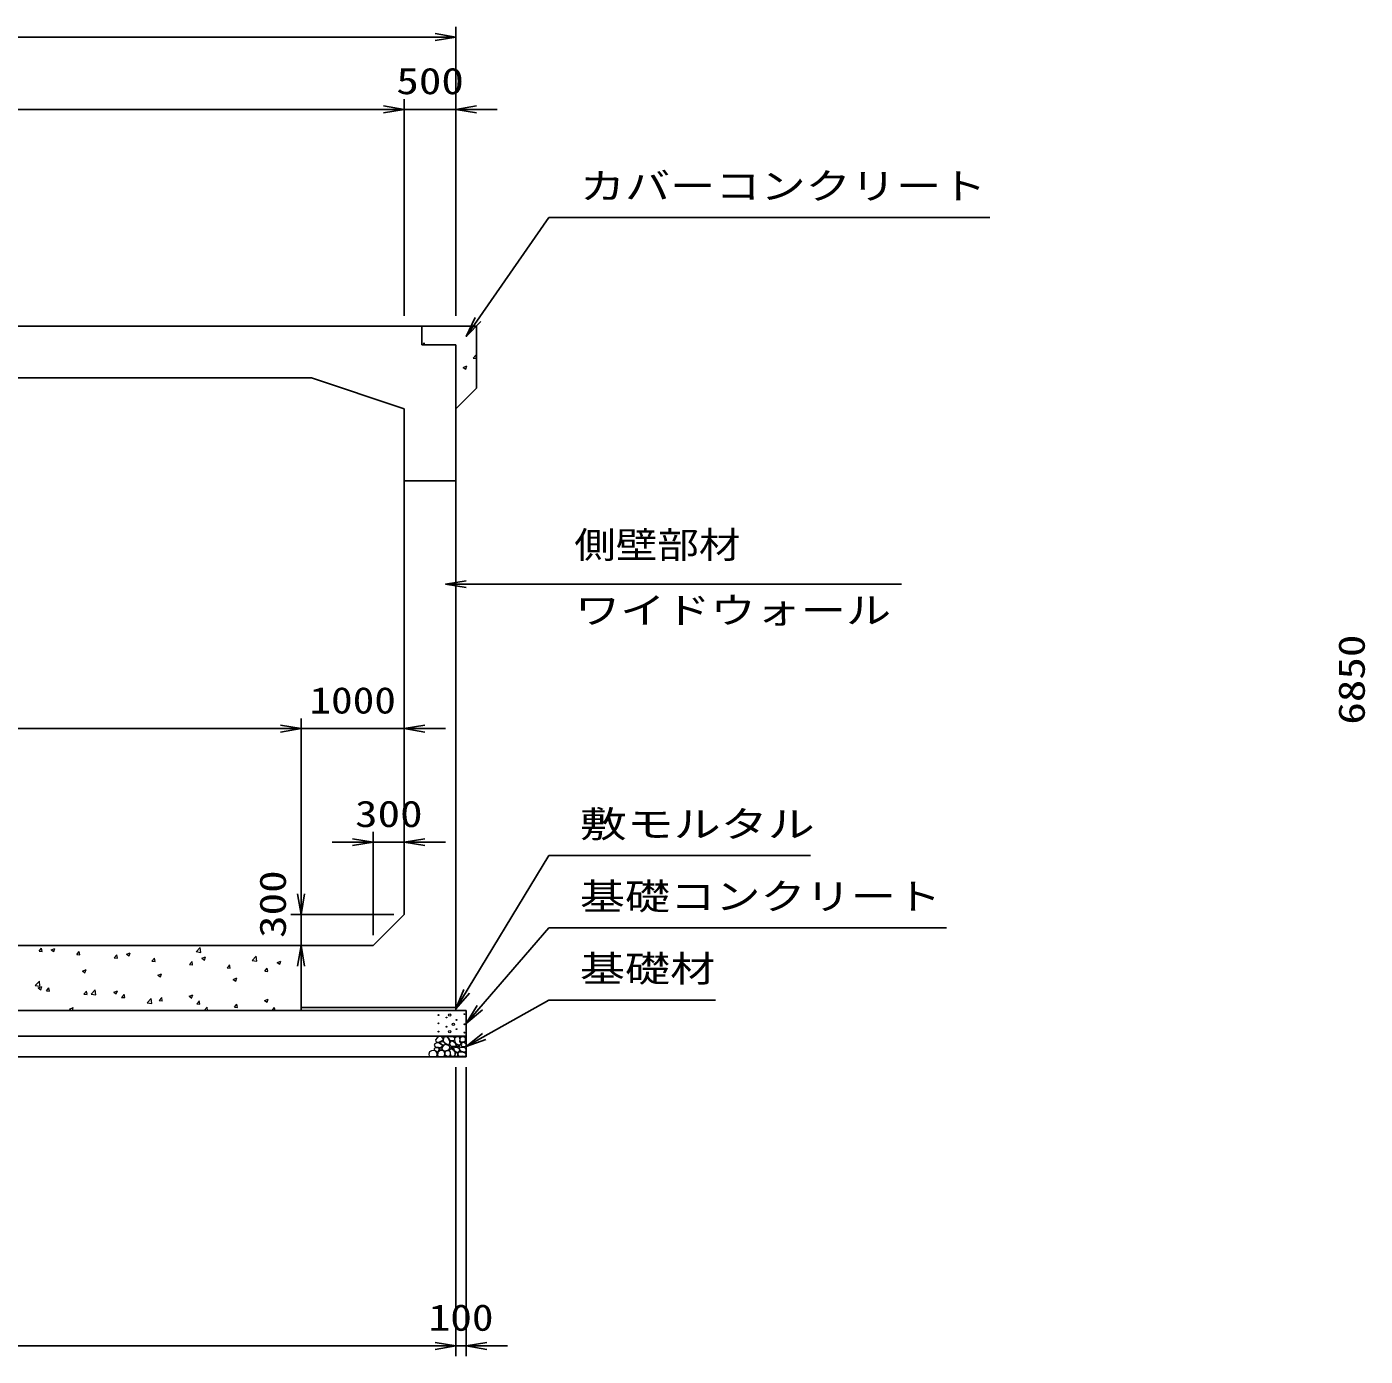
# Model space of a CAD drawing. Units: millimetres at full size. Extents: x 0 to 84100, y 0 to 59400.
# Drawn here: x 44893 to 57857, y 29420 to 42300 of the extents above; entities that cross this region are included whole.
import ezdxf
from ezdxf.enums import TextEntityAlignment as Align

# ---------------------------------------------------------------- set-up
doc = ezdxf.new("R2010")
doc.units = ezdxf.units.MM
for name, color, linetype, lineweight in [('D-DCR-HCHn', 4, 'Continuous', 9), ('D-STR-DIM', 7, 'Continuous', 25), ('D-STR-STRn', 1, 'Continuous', 25), ('D-STR-TXT', 7, 'Continuous', 25)]:
    doc.layers.add(name, color=color, linetype=linetype, lineweight=lineweight)
doc.styles.add('ＭＳ ゴシック', font='')
doc.styles.get('ＭＳ ゴシック').set_extended_font_data('MS Gothic')

# ---------------------------------------------------------------- blocks, each defined once
blk = doc.blocks.new('open_arrow')
at = {"color": 0, "linetype": 'Continuous', "lineweight": -2}
blk.add_lwpolyline([(7.5, 1.25), (0, 0), (7.5, -1.25)], dxfattribs=at)

msp = doc.modelspace()

# ---------------------------------------------------------------- linework, layer by layer
at = {"layer": 'D-DCR-HCHn'}
for p, q in [((49244.457, 39368.399), (49250, 39364.66)), ((49244.531, 39368.458), (49250, 39370.557)), ((48727.954, 39220), (48744.622, 39237.372)), ((48746.665, 39220), (48744.656, 39237.27)), ((49216.761, 39089.084), (49247.125, 39086.428)), ((49217.057, 39089.105), (49241.547, 39118.291)), ((49247.332, 39085.543), (49241.459, 39117.386)), ((49247.213, 39112.049), (49250, 39114.954)), ((49247.324, 39111.7), (49250, 39111.285)), ((49120.853, 39000.023), (49146.122, 38982.978)), ((49120.928, 39000.081), (49156.497, 39013.735)), ((49146.154, 38983.037), (49156.455, 39013.735)), ((45012.331, 33342.74), (45036.821, 33371.926)), ((45012.407, 33342.769), (45042.771, 33340.113)), ((45042.529, 33340.484), (45036.656, 33372.327)), ((45128.643, 33356.764), (45153.912, 33339.72)), ((45128.666, 33356.686), (45164.235, 33370.34)), ((45153.878, 33339.699), (45164.179, 33370.397)), ((45376.7, 33310.862), (45401.19, 33340.048)), ((45406.897, 33308.604), (45401.024, 33340.447)), ((45858.728, 33316.001), (45894.298, 33329.655)), ((45883.94, 33299.014), (45894.24, 33329.712)), ((46534.447, 33339.571), (46579.626, 33332.564)), ((46534.525, 33339.381), (46574.092, 33380.618)), ((46579.686, 33332.461), (46574.073, 33380.705)), ((45376.775, 33310.891), (45407.139, 33308.235)), ((45741.07, 33278.984), (45765.56, 33308.17)), ((45741.144, 33279.013), (45771.508, 33276.357)), ((45771.265, 33276.723), (45765.391, 33308.566)), ((45858.704, 33316.079), (45883.973, 33299.035)), ((46105.439, 33247.105), (46129.929, 33276.292)), ((46105.512, 33247.135), (46135.876, 33244.479)), ((46135.632, 33244.843), (46129.759, 33276.686)), ((46469.808, 33215.227), (46494.298, 33244.414)), ((46469.88, 33215.257), (46500.244, 33212.601)), ((46500, 33212.962), (46494.127, 33244.805)), ((46588.766, 33275.395), (46614.035, 33258.35)), ((46588.791, 33275.316), (46624.36, 33288.97)), ((46614.001, 33258.33), (46624.302, 33289.028)), ((46834.178, 33183.349), (46858.668, 33212.535)), ((46864.368, 33181.082), (46858.494, 33212.924)), ((47076.605, 33255.486), (47121.785, 33248.479)), ((47076.683, 33255.296), (47116.25, 33296.534)), ((47121.844, 33248.376), (47116.231, 33296.621)), ((47318.828, 33234.71), (47344.097, 33217.665)), ((47318.854, 33234.631), (47354.423, 33248.284)), ((47344.063, 33217.645), (47354.363, 33248.343)), ((45431.871, 33152.234), (45457.14, 33135.19)), ((45431.895, 33152.155), (45467.465, 33165.809)), ((45457.107, 33135.168), (45467.407, 33165.866)), ((46161.933, 33111.549), (46187.202, 33094.505)), ((46161.958, 33111.47), (46197.527, 33125.124)), ((46187.168, 33094.484), (46197.469, 33125.182)), ((46834.248, 33183.379), (46864.612, 33180.722)), ((46891.995, 33070.864), (46917.264, 33053.82)), ((46892.021, 33070.785), (46927.59, 33084.439)), ((46917.23, 33053.799), (46927.53, 33084.497)), ((47198.547, 33151.471), (47223.037, 33180.657)), ((47198.616, 33151.501), (47228.98, 33148.844)), ((47228.735, 33149.201), (47222.862, 33181.044)), ((44975.321, 33012.892), (45020.501, 33005.885)), ((44975.4, 33012.698), (45014.968, 33053.935)), ((45005.039, 32988.388), (45030.308, 32971.344)), ((45005.062, 32988.309), (45040.632, 33001.963)), ((45020.561, 33005.779), (45014.948, 33054.023)), ((45030.274, 32971.323), (45040.574, 33002.021)), ((45082.818, 32960.626), (45107.308, 32989.813)), ((45082.893, 32960.656), (45113.257, 32958)), ((45113.012, 32958.37), (45107.139, 32990.213)), ((45447.187, 32928.748), (45471.677, 32957.934)), ((45477.38, 32926.49), (45471.506, 32958.333)), ((45517.558, 32928.613), (45557.126, 32969.851)), ((45562.719, 32921.694), (45557.107, 32969.939)), ((45735.1, 32947.703), (45760.369, 32930.659)), ((45735.125, 32947.624), (45770.695, 32961.278)), ((45760.335, 32930.638), (45770.636, 32961.336)), ((45447.261, 32928.778), (45477.625, 32926.121)), ((45517.479, 32928.807), (45562.659, 32921.799)), ((45811.556, 32896.87), (45836.047, 32926.056)), ((45811.629, 32896.9), (45841.993, 32894.243)), ((45841.747, 32894.609), (45835.874, 32926.452)), ((46059.637, 32844.721), (46104.817, 32837.714)), ((46059.716, 32844.528), (46099.284, 32885.766)), ((46104.877, 32837.61), (46099.265, 32885.854)), ((46175.926, 32864.992), (46200.416, 32894.178)), ((46175.997, 32865.022), (46206.361, 32862.365)), ((46206.115, 32862.729), (46200.242, 32894.572)), ((46465.162, 32907.019), (46490.431, 32889.974)), ((46465.188, 32906.939), (46500.757, 32920.593)), ((46490.397, 32889.954), (46500.697, 32920.652)), ((46540.295, 32833.114), (46564.785, 32862.3)), ((46540.366, 32833.144), (46570.73, 32830.487)), ((46570.483, 32830.848), (46564.609, 32862.691)), ((46611.044, 32770), (46641.442, 32801.681)), ((46645.119, 32770), (46641.423, 32801.77)), ((46904.664, 32801.235), (46929.155, 32830.422)), ((46904.734, 32801.266), (46935.098, 32798.609)), ((46934.85, 32798.968), (46928.977, 32830.81)), ((47195.223, 32866.334), (47220.493, 32849.29)), ((47195.251, 32866.254), (47230.82, 32879.908)), ((47220.458, 32849.269), (47230.759, 32879.967)), ((45308.267, 32783.858), (45328.813, 32770)), ((45308.292, 32783.778), (45343.862, 32797.432)), ((45334.579, 32770), (45343.803, 32797.49)), ((47269.573, 32770), (47293.524, 32798.544)), ((47298.681, 32770), (47293.345, 32798.93))]:
    msp.add_line(p, q, dxfattribs=at)
for points in [[(48856.628, 32411.832), (48851.312, 32416.874), (48844.524, 32425.68), (48842.855, 32433.275), (48846.856, 32447.685), (48860.912, 32458.67), (48881.093, 32457.89), (48908.302, 32443.001), (48917.914, 32430.757), (48914.848, 32416.784), (48905.222, 32410.04), (48896.401, 32409.145), (48882.637, 32409.524), (48869.192, 32411.002)], [(48917.988, 32479.601), (48924.036, 32485.086), (48925.103, 32490.792), (48921.586, 32503.305), (48911.29, 32517.61), (48888.996, 32516.105), (48867.429, 32505.811), (48852.805, 32485.597), (48854.979, 32472.456), (48861.98, 32465.716), (48873.231, 32463.215), (48889.489, 32467.483), (48910.711, 32474.481)], [(48945.202, 32445.711), (48943.546, 32439.566), (48937.989, 32435.193), (48925.81, 32433.302), (48914.695, 32439.802), (48904.408, 32449.138), (48895.142, 32457.333), (48895.365, 32463.462), (48901.264, 32468.875), (48915.797, 32470.356), (48928.53, 32464.383), (48937.989, 32455.165), (48942.719, 32450.556)], [(48936.797, 32379.532), (48972.171, 32386.129), (48987.218, 32398.266), (48991.97, 32417.263), (48977.287, 32431.629), (48948.677, 32439.69), (48927.03, 32426.761), (48913.039, 32409.347), (48916.998, 32391.67)], [(48976.553, 32436.214), (48989.311, 32440.569), (48990.575, 32468.678), (48977.488, 32497.359), (48960.552, 32513.536), (48928.597, 32507.032), (48925.867, 32471.913), (48936.184, 32459.876), (48964.261, 32444.301)], [(49041.015, 32458.431), (49052.573, 32430.693), (49043.327, 32419.136), (49015.589, 32419.136), (49004.032, 32423.759), (48992.475, 32439.939), (48992.475, 32453.808), (49004.032, 32472.299), (49017.901, 32474.611)], [(49006.815, 32400.551), (48996.114, 32409.112), (49000.394, 32415.533), (49015.376, 32415.533), (49021.796, 32413.393), (49026.077, 32404.832), (49019.656, 32398.411)], [(49038.918, 32377.009), (49028.217, 32402.692), (49036.778, 32413.393), (49062.461, 32413.393), (49073.162, 32409.112), (49083.863, 32394.131), (49083.863, 32381.289), (49073.162, 32364.167), (49060.321, 32362.027)], [(49080.31, 32513.906), (49087.244, 32493.102), (49084.933, 32469.988), (49101.113, 32444.562), (49080.31, 32433.005), (49057.195, 32444.562), (49043.327, 32463.053), (49038.704, 32493.102), (49043.327, 32509.283), (49057.195, 32516.217)], [(49075.687, 32433.005), (49087.244, 32423.759), (49082.621, 32416.824), (49066.441, 32416.824), (49059.507, 32419.136), (49054.884, 32428.382), (49061.818, 32435.316)], [(49098.845, 32377.009), (49081.723, 32402.692), (49083.863, 32409.112), (49107.406, 32415.533), (49128.808, 32413.393), (49143.79, 32400.551), (49145.93, 32385.57), (49143.79, 32370.588), (49126.668, 32366.308)], [(49098.802, 32511.594), (49119.605, 32516.217), (49138.096, 32506.971), (49140.408, 32486.168), (49135.785, 32469.988), (49112.67, 32463.053), (49096.49, 32463.053), (49089.556, 32474.611), (49089.556, 32500.037)], [(49142.719, 32453.808), (49149.654, 32433.005), (49140.408, 32419.136), (49117.293, 32416.824), (49101.512, 32423.599), (49108.048, 32439.939), (49103.425, 32449.185), (49112.67, 32458.431), (49126.539, 32463.053)], [(48840.028, 32322.493), (48855.163, 32324.274), (48865.134, 32329.787), (48869.165, 32342.722), (48869.055, 32354.963), (48859.828, 32371.678), (48841.758, 32382.822), (48814.269, 32378.403), (48792.547, 32370.334), (48787.357, 32346.125), (48791.97, 32328.257), (48813.116, 32322.877)], [(48872.403, 32370.331), (48882.105, 32375.079), (48889.11, 32383.822), (48889.281, 32395.084), (48885.058, 32405.627), (48869.811, 32407.625), (48854.946, 32408.018), (48840.519, 32402.512), (48838.151, 32393.273), (48850.46, 32382.195), (48865.445, 32373.15)], [(48937.648, 32373.637), (48922.694, 32382.556), (48896.56, 32382.292), (48875.07, 32363.525), (48871.357, 32334.899), (48885.147, 32324.245), (48921.902, 32321.871), (48938.269, 32331.633), (48942.828, 32354.06)], [(48900.029, 32385.265), (48895.817, 32388.446), (48892.314, 32393.505), (48892.19, 32400.431), (48896.586, 32406.067), (48904.231, 32407.977), (48910.644, 32406.179), (48912.296, 32400.442), (48913.104, 32394.835), (48912.119, 32387.456), (48906.025, 32384.127)], [(48985.412, 32327.783), (48966.15, 32323.503), (48949.028, 32332.064), (48946.888, 32351.326), (48949.032, 32374.878), (48972.571, 32382.327), (48987.553, 32378.603), (48993.973, 32362.027), (48993.973, 32338.484)], [(49002.534, 32325.643), (48996.114, 32344.905), (48998.254, 32366.308), (48983.272, 32389.85), (49002.534, 32400.551), (49023.937, 32389.85), (49036.778, 32372.728), (49041.059, 32344.905), (49036.778, 32329.924), (49023.937, 32323.503)], [(49043.199, 32329.924), (49043.199, 32355.606), (49053.9, 32362.027), (49064.601, 32355.606), (49066.741, 32340.625), (49064.601, 32327.783), (49049.619, 32323.503)], [(49090.284, 32323.503), (49075.302, 32329.924), (49071.022, 32351.326), (49079.583, 32366.308), (49094.565, 32370.588), (49113.827, 32368.448), (49135.229, 32359.887), (49145.93, 32347.045), (49145.93, 32332.064), (49139.51, 32323.503), (49113.827, 32325.643)]]:
    msp.add_lwpolyline(points, close=True, dxfattribs=at)
msp.add_lwpolyline([(49006.568, 32518.547), (49023.907, 32516.446), (49035.742, 32508.701), (49035.374, 32489.819), (49029.486, 32476.087), (49014.975, 32476.185), (48994.893, 32479.153), (48985.201, 32493.689), (48975.918, 32503.492), (48973.116, 32514.345), (48985.901, 32518.547), (49006.918, 32518.547)], dxfattribs=at)
for centre, radius in [((48881.091, 32725.045), 4.5), ((48958.437, 32701.359), 4.5), ((48990.004, 32725.045), 11.25), ((49056.563, 32677.541), 4.5), ((49132.197, 32734.121), 4.5), ((48881.091, 32564.955), 4.5), ((48882.803, 32645.221), 4.5), ((48958.437, 32612.459), 4.5), ((48990.004, 32564.955), 11.25), ((49024.996, 32636.145), 11.25), ((49056.563, 32588.641), 4.5), ((49132.197, 32555.879), 4.5), ((49133.909, 32636.145), 4.5)]:
    msp.add_circle(centre, radius, dxfattribs=at)
at = {"layer": 'D-STR-DIM'}
for p, q in [((49050, 39500), (49050, 42300)), ((35050, 42200), (49050, 42200)), ((35550, 41500), (48550, 41500)), ((48150, 41500), (49450, 41500)), ((48550, 39500), (48550, 41600)), ((48550, 39500), (48550, 41600)), ((49050, 39500), (49050, 41600)), ((47550, 33500), (47550, 35600)), ((47550, 33500), (47550, 35600)), ((36550, 35500), (47550, 35500)), ((47150, 35500), (48950, 35500)), ((48250, 33500), (48250, 34500)), ((48550, 33800), (48550, 34500)), ((47850, 34400), (48950, 34400)), ((47550, 34100), (47550, 33000)), ((48450, 33700), (47450, 33700)), ((48150, 33400), (47450, 33400)), ((49050, 32220), (49050, 29420)), ((49050, 32220), (49050, 29420)), ((49150, 32220), (49150, 29420)), ((35050, 29520), (49050, 29520)), ((48650, 29520), (49550, 29520))]:
    msp.add_line(p, q, dxfattribs=at)
at = {"layer": 'D-STR-STRn'}
for p, q in [((35380, 39400), (48720, 39400)), ((48720, 39400), (48720, 39220)), ((48720, 39400), (49250, 39400)), ((49250, 39400), (49250, 38800)), ((48720, 39220), (49050, 39220)), ((49050, 39220), (49050, 32800)), ((36450, 38900), (47650, 38900)), ((47650, 38900), (48550, 38600)), ((49250, 38800), (49050, 38600)), ((48550, 38600), (48550, 33700)), ((48550, 37900), (49050, 37900)), ((48250, 33400), (48550, 33700)), ((35850, 33400), (48250, 33400)), ((47550, 33400), (47550, 32770)), ((47550, 32800), (49050, 32800)), ((49050, 32800), (49050, 32770)), ((34950, 32770), (49150, 32770)), ((49150, 32320), (49150, 32770)), ((34950, 32520), (49150, 32520)), ((34950, 32320), (49150, 32320))]:
    msp.add_line(p, q, dxfattribs=at)
at = {"layer": 'D-STR-TXT'}
for points in [[(49150, 39300), (49950, 40451.777), (50150, 40451.777), (54220.812, 40451.777)], [(48950, 36900), (49895.788, 36900), (50095.788, 36900), (53365.331, 36900)], [(49050, 32785), (49950, 34270), (50150, 34270), (52483.249, 34270)], [(49150, 32645), (49950, 33570), (50150, 33570), (53801.523, 33570)], [(49150, 32420), (49950, 32870), (50150, 32870), (51564.721, 32870)]]:
    msp.add_lwpolyline(points, dxfattribs=at)

# ---------------------------------------------------------------- block references
at = {"layer": 'D-STR-DIM', "xscale": 26.7, "yscale": 26.7}
for p, rotation in [((49050, 42200), 180), ((48550, 41500), 180), ((48550, 41500), 180), ((47550, 35500), 180), ((47550, 35500), 180), ((48250, 34400), 180), ((47550, 33700), 90), ((47550, 33400), 270), ((49050, 29520), 180), ((49050, 29520), 180)]:
    msp.add_blockref('open_arrow', p, dxfattribs=dict(at, rotation=rotation))
for p in [(49050, 41500), (48550, 35500), (48550, 34400), (49150, 29520)]:
    msp.add_blockref('open_arrow', p, dxfattribs=at)
at = {"layer": 'D-STR-TXT', "xscale": 26.7, "yscale": 26.7}
for p, rotation in [((49150, 39300), 55.2), ((49050, 32785), 58.8), ((49150, 32645), 49.1), ((49150, 32420), 29.4)]:
    msp.add_blockref('open_arrow', p, dxfattribs=dict(at, rotation=rotation))
msp.add_blockref('open_arrow', (48950, 36900), dxfattribs=at)

# ---------------------------------------------------------------- texts
at = {"layer": 'D-STR-DIM', "style": 'ＭＳ ゴシック'}
for s, width, p in [('500', 1.25, (48800, 41775)), ('1000', 1.2, (48050, 35775)), ('300', 1.25, (48400, 34675)), ('100', 1.2, (49100, 29795))]:
    msp.add_text(s, height=256.6, dxfattribs=dict(at, width=width)).set_placement(p, align=Align.MIDDLE_CENTER)
at = {"layer": 'D-STR-DIM', "style": 'ＭＳ ゴシック', "width": 1.25}
for s, p in [('6850', (57725, 35975)), ('300', (47275, 33800))]:
    msp.add_text(s, height=256.6, rotation=90, dxfattribs=at).set_placement(p, align=Align.MIDDLE_CENTER)
at = {"layer": 'D-STR-TXT', "style": 'ＭＳ ゴシック'}
for s, width, p in [('カバーコンクリート', 1.25, (50250, 40551.777)), ('ワイドウォール', 1.25, (50202.895, 36441.371)), ('敷モルタル', 1.3, (50250, 34370)), ('基礎コンクリート', 1.25, (50250, 33670)), ('基礎材', 1.25, (50250, 32970))]:
    msp.add_text(s, height=256.6, dxfattribs=dict(at, width=width)).set_placement(p, align=Align.BOTTOM_LEFT)
at = {"layer": 'D-STR-TXT', "style": 'ＭＳ ゴシック', "width": 1.15}
msp.add_text('側壁部材\u3000\u3000\u3000\u3000', height=256.6, dxfattribs=at).set_placement((50195.788, 37408.629), align=Align.TOP_LEFT)

doc.saveas('drawing.dxf')
